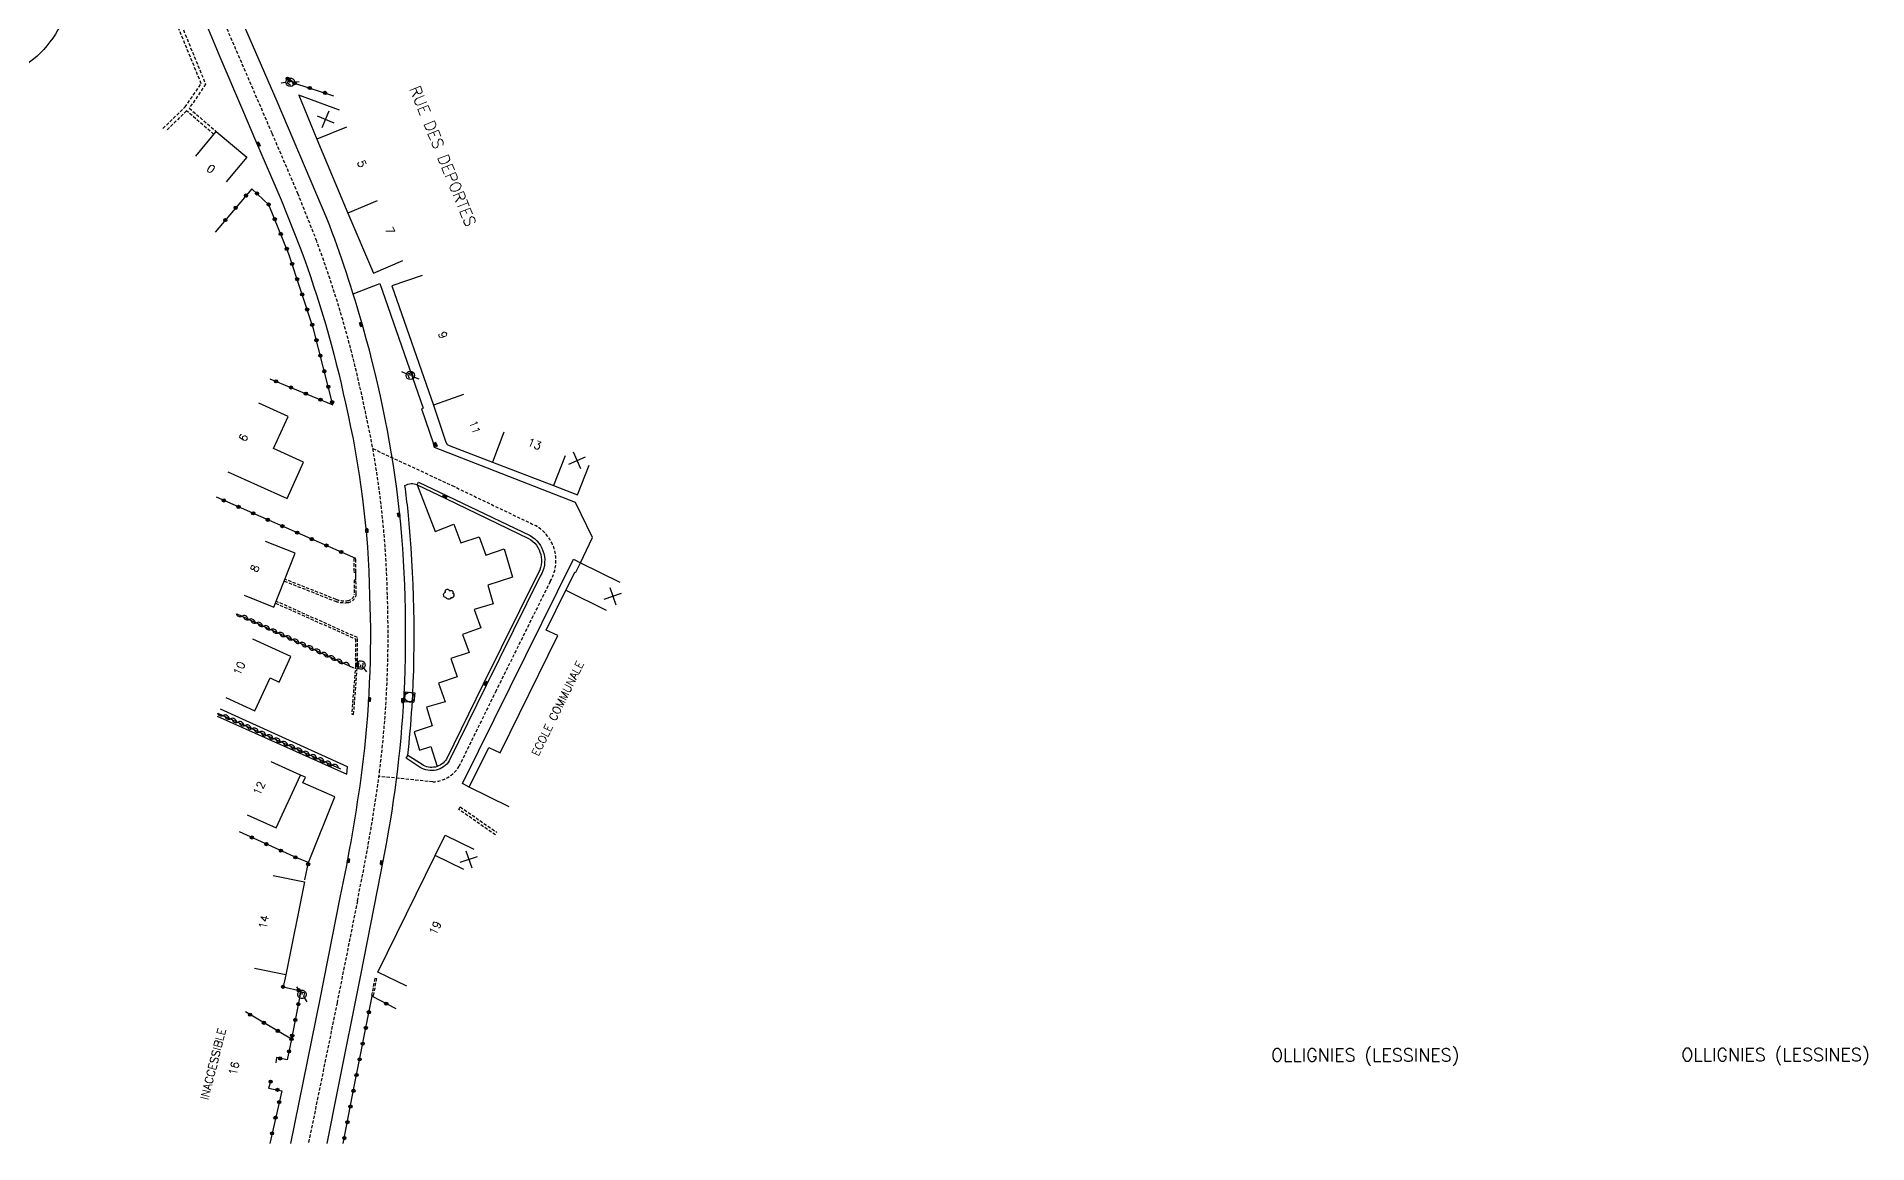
# Model space of a CAD drawing. Header units: millimetres. Extents: x 114000 to 115000, y 153000 to 154000.
# Drawn here: x 114259.4 to 114545.3, y 153000 to 153172.8 of the extents above; entities that cross this region are included whole.
import ezdxf
from ezdxf.enums import TextEntityAlignment as Align

# ---------------------------------------------------------------- set-up
doc = ezdxf.new("R2010")
doc.units = ezdxf.units.MM
doc.linetypes.add('DASHED', pattern=[0.75, 0.5, -0.25])
doc.layers.get('0').update_dxf_attribs({"linetype": 'CONTINUOUS'})
for name, color, linetype in [('W0001', 6, 'DASHED'), ('W0008', 7, 'CONTINUOUS'), ('W0100', 7, 'CONTINUOUS'), ('W0112', 1, 'DASHED'), ('W0300', 7, 'CONTINUOUS'), ('W0310', 3, 'CONTINUOUS'), ('W0322', 7, 'CONTINUOUS'), ('W0334', 7, 'CONTINUOUS'), ('W0400', 7, 'CONTINUOUS'), ('W0420', 7, 'CONTINUOUS'), ('W0471', 7, 'CONTINUOUS'), ('W0980', 7, 'CONTINUOUS'), ('W0984', 7, 'CONTINUOUS'), ('W0989', 7, 'CONTINUOUS'), ('W0991', 7, 'CONTINUOUS'), ('W1102', 7, 'CONTINUOUS')]:
    doc.layers.add(name, color=color, linetype=linetype)
doc.styles.get("Standard").update_dxf_attribs({"font": 'romans.shx', "width": 0.85})

# ---------------------------------------------------------------- blocks, each defined once
blk = doc.blocks.new('T471')
for p, q in [((-0.333334, 0.333334), (-0.333334, -0.333334)), ((-0.333334, 0.333334), (0.333334, 0.333334)), ((-0.333334, 0), (0, 0)), ((0.500001, 0.500001), (1.000002, 1.000002)), ((-0.500001, -0.500001), (-1.000002, -1.000002)), ((-0.333334, -0.333334), (0.333334, -0.333334))]:
    blk.add_line(p, q)
blk.add_ellipse((0, 0), major_axis=(0.471405, 0.471405), ratio=1, start_param=5.4977871438, end_param=11.780972451)
blk = doc.blocks.new('t322o')
at = {"color": 0, "linetype": 'Continuous'}
for radius in [0.25, 0.15]:
    blk.add_circle((0, 0), radius, dxfattribs=at)
blk = doc.blocks.new('T400')
for p, q in [((-0.15, 0.3), (0.15, 0.3)), ((-0.15, -0.25), (-0.15, 0.3)), ((-0.15, 0.15), (0.15, 0.15)), ((-0.15, 0), (0.15, 0)), ((0.15, 0.3), (0.15, -0.25)), ((-0.15, -0.15), (0.15, -0.15)), ((-0.15, -0.25), (-0.15, -0.3)), ((-0.15, -0.3), (0.15, -0.3)), ((0.15, -0.3), (0.15, -0.25))]:
    blk.add_line(p, q)
blk = doc.blocks.new('T300')
for p, q in [((-0.8, 0.51), (-0.86, 0.34)), ((-0.86, 0.34), (-0.86, 0.17)), ((-0.86, 0.17), (-0.74, 0.06)), ((-0.69, 0.63), (-0.8, 0.51)), ((-0.8, -0.06), (-0.74, 0.06)), ((-0.74, 0.06), (-0.69, 0.11)), ((-0.57, 0.69), (-0.69, 0.63)), ((-0.46, 0.69), (-0.57, 0.69)), ((-0.29, 0.63), (-0.46, 0.69)), ((-0.29, 0.63), (-0.17, 0.74)), ((-0.23, 0.57), (-0.29, 0.63)), ((-0.17, 0.74), (-0.06, 0.8)), ((-0.06, 0.8), (0.06, 0.8)), ((0.06, 0.8), (0.23, 0.74)), ((0.23, 0.74), (0.34, 0.63)), ((0.34, 0.63), (0.4, 0.51)), ((0.46, 0.46), (0.34, 0.46)), ((0.4, 0.51), (0.4, 0.46)), ((0.57, 0.4), (0.46, 0.46)), ((0.57, 0.4), (0.69, 0.29)), ((0.69, 0.29), (0.74, 0.17)), ((0.74, 0.06), (0.69, -0.17)), ((0.74, 0.17), (0.74, 0.06)), ((-0.8, -0.17), (-0.8, -0.06)), ((-0.8, -0.23), (-0.8, -0.17)), ((-0.74, -0.34), (-0.8, -0.23)), ((-0.69, -0.4), (-0.74, -0.34)), ((-0.51, -0.46), (-0.69, -0.4)), ((-0.4, -0.46), (-0.51, -0.46)), ((-0.4, -0.46), (-0.34, -0.46)), ((-0.34, -0.46), (-0.34, -0.4)), ((-0.34, -0.51), (-0.34, -0.46)), ((-0.29, -0.63), (-0.34, -0.51)), ((-0.17, -0.74), (-0.29, -0.63)), ((-0.06, -0.8), (-0.17, -0.74)), ((0.06, -0.8), (-0.06, -0.8)), ((0.17, -0.74), (0.06, -0.8)), ((0.23, -0.69), (0.17, -0.74)), ((0.29, -0.46), (0.23, -0.46)), ((0.29, -0.63), (0.23, -0.69)), ((0.46, -0.4), (0.29, -0.46)), ((0.34, -0.51), (0.29, -0.63)), ((0.34, -0.51), (0.34, -0.46)), ((0.57, -0.34), (0.46, -0.4)), ((0.63, -0.29), (0.57, -0.34)), ((0.69, -0.17), (0.63, -0.29))]:
    blk.add_line(p, q)
blk = doc.blocks.new('T420')
for p, q in [((0.75, 0.75), (-0.75, 0.75)), ((-0.75, 0.75), (-0.75, -0.75)), ((0.75, 0.75), (0.75, -0.75)), ((0.75, -0.75), (-0.75, -0.75))]:
    blk.add_line(p, q)
blk.add_ellipse((0, 0), major_axis=(-0.53, 0.53), ratio=1, start_param=3.926991, end_param=10.210176)
blk = doc.blocks.new('t310o')
at = {"color": 0, "linetype": 'Continuous'}
for centre, start, end in [((-0.5, 0.38), 216.8699, 323.1304), ((0.5, -0.37), 36.8699, 143.1303)]:
    blk.add_arc(centre, 0.625, start, end, dxfattribs=at)
blk = doc.blocks.new('t991o')
at = {"color": 0, "linetype": 'Continuous'}
for p, q in [((-1, 1), (1, -1)), ((-1, -1), (1, 1))]:
    blk.add_line(p, q, dxfattribs=at)

msp = doc.modelspace()

# ---------------------------------------------------------------- linework, layer by layer
at = {"layer": 'W0001'}
for points in [[(114267.43, 153205.18), (114273.72, 153200.07, -0.045729), (114287.3, 153178.21), (114296.14, 153157.73), (114300.14, 153148.38), (114303.14, 153140.84, -0.037033), (114310.32, 153116.17, -0.051743), (114314.17, 153085.63, -0.040334), (114312.94, 153058, -0.018997), (114309.48, 153037.86), (114306.31, 153021.96), (114301.84, 153000)], [(114311.9, 153108.49), (114324.28, 153102.72), (114337.28, 153096.48, -0.424519), (114339.59, 153087.73), (114331.16, 153070.72), (114325.37, 153058.9, -0.254143), (114321.26, 153056.45), (114312.84, 153057.31)]]:
    msp.add_lwpolyline(points, format="xyb", dxfattribs=at)
at = {"layer": 'W0008'}
for points in [[(114249.9, 153200.31, -0.193653), (114276.03, 153189.23, -0.061821), (114284.87, 153177.15), (114287.98, 153169.65), (114291.55, 153161.4), (114293.59, 153156.63), (114297.58, 153147.33), (114300.55, 153139.84, -0.037031), (114307.62, 153115.57, -0.051823), (114311.4, 153085.55, -0.040349), (114310.19, 153058.35, -0.019003), (114306.76, 153038.42), (114303.6, 153022.51), (114299.02, 153000, -0.287901)], [(114304.75, 153000), (114306.45, 153008.38), (114310, 153026.27), (114313.15, 153042.2, 0.033748), (114316.7, 153068.26, 0.03927), (114316.08, 153098.56, 0.042526), (114310.37, 153127.4, 0.024652), (114304.76, 153144.34), (114296.96, 153162.69), (114287.3, 153184.85, -0.077825)], [(114318.84, 153102.83), (114319.03, 153103.23), (114323.53, 153101.13), (114336.46, 153094.92, -0.425723), (114338.05, 153088.59), (114329.58, 153071.49), (114323.83, 153059.75, -0.418237), (114319.31, 153058.72), (114317.09, 153060.14), (114317.36, 153060.56)]]:
    msp.add_lwpolyline(points, format="xyb", dxfattribs=at)
msp.add_lwpolyline([(114326.96, 153055.61), (114325.92, 153056.22), (114343.24, 153091.23), (114344.32, 153090.64), (114346.18, 153094.6), (114343.55, 153100.06), (114321.54, 153108.67), (114321.36, 153109.26)], dxfattribs=at)
at = {"layer": 'W0100'}
msp.add_lwpolyline([(114257.68, 153168.37), (114257.21, 153169.3, -0.068683), (114254.08, 153167.64), (114248.87, 153165.41), (114248.13, 153167.2), (114240.86, 153164.18), (114237.43, 153172.27), (114242.38, 153174.37), (114242.66, 153173.71), (114244.96, 153174.68), (114244.61, 153175.51, -0.266262), (114245.11, 153179.59), (114249.18, 153184.8, 0.160532), (114250.52, 153187.5), (114251.03, 153190.64), (114254.85, 153190.03), (114254.38, 153187.07), (114265.42, 153185.4), (114264.32, 153178.07, -0.187523)], format="xyb", close=True, dxfattribs=at)
for points in [[(114306.71, 153161.34), (114300.35, 153163.66), (114303.17, 153156.8), (114307.99, 153145.28), (114311.99, 153135.91), (114316.58, 153137.87)], [(114284.23, 153154.18), (114287.45, 153158.01), (114292.22, 153154), (114289, 153150.17)], [(114319.59, 153135.53), (114314.87, 153133.89), (114321.35, 153115.28), (114323.3, 153109.48), (114323.53, 153109.14), (114323.8, 153108.97), (114330.61, 153106.4), (114340.12, 153102.71), (114343.88, 153101.25), (114345.68, 153105.92)], [(114289.27, 153104.85), (114298.51, 153100.69), (114301.08, 153106.39), (114296.4, 153108.5), (114298.65, 153113.52), (114294.1, 153115.57)], [(114291.8, 153085.59), (114296.45, 153083.75), (114299.78, 153092.14), (114295.13, 153093.98)], [(114333.19, 153052.54), (114326.96, 153055.61), (114329.99, 153061.84), (114331.78, 153061.01), (114340.78, 153079.29), (114338.98, 153080.12), (114342.06, 153086.37), (114343.48, 153089.25), (114343.6, 153089.19), (114344.32, 153090.64), (114350.45, 153087.62)], [(114288.94, 153069.62), (114293.49, 153067.53), (114295.86, 153072.69), (114297.27, 153072.04), (114299.1, 153076.01), (114293.14, 153078.75)], [(114292.27, 153051.33), (114296.82, 153049.26), (114300.58, 153057.52), (114296.03, 153059.59)], [(114317.19, 153024.55), (114312.7, 153026.74), (114321.61, 153044.96), (114323.19, 153048.15), (114327.68, 153045.96)], [(114296.35, 153041.83), (114301.25, 153040.84), (114298.3, 153026.32), (114293.4, 153027.32)]]:
    msp.add_lwpolyline(points, dxfattribs=at)
at = {"layer": 'W0112'}
for points in [[(114279.12, 153158.48), (114282.57, 153161.84), (114285.11, 153165.48), (114278.96, 153180.46), (114268.76, 153190.02), (114255.52, 153194.39), (114255.26, 153192.9), (114254.7, 153193), (114255.19, 153195.81), (114255.76, 153195.71), (114255.63, 153194.98), (114269.07, 153190.54), (114279.46, 153180.81), (114285.78, 153165.41), (114283.23, 153161.65), (114287.45, 153158.01)], [(114287.07, 153157.56), (114282.8, 153161.24), (114279.58, 153158.09)], [(114296.69, 153084.37), (114309.19, 153078.78), (114309.18, 153074.6), (114308.6, 153067.01), (114308.9, 153066.99), (114309.48, 153074.59), (114309.49, 153078.98), (114296.8, 153084.65)], [(114331.04, 153048.16), (114325.35, 153052.14), (114325.56, 153052.55), (114331.24, 153048.57)]]:
    msp.add_lwpolyline(points, dxfattribs=at)
for points in [[(114308.92, 153091.34), (114308.94, 153089.21), (114309.24, 153089.21), (114309.22, 153091.34)], [(114312.01, 153023.08), (114312.5, 153025.69), (114312.21, 153025.75), (114311.71, 153023.14)]]:
    msp.add_lwpolyline(points, close=True, dxfattribs=at)
msp.add_lwpolyline([(114298.06, 153087.81), (114306.06, 153084.65, 0.110183), (114308.01, 153084.46, 0.361636), (114309.31, 153085.83), (114309.26, 153087.98), (114308.96, 153087.97), (114309.01, 153085.84, -0.358706), (114307.97, 153084.75, -0.109694), (114306.16, 153084.94), (114298.17, 153088.09)], format="xyb", dxfattribs=at)
at = {"layer": 'W0310'}
for points in [[(114290.66, 153082.71), (114308.9, 153074.28)], [(114287.81, 153067.15), (114306.87, 153058.51)]]:
    msp.add_lwpolyline(points, dxfattribs=at)
at = {"layer": 'W0322'}
for points in [[(114298.59, 153166.26), (114299.67, 153165.57), (114305.78, 153163.6)], [(114295.82, 153119.4), (114305.65, 153115.33), (114302.63, 153127.21), (114298.79, 153138.86), (114295.67, 153146.56), (114293, 153149.08), (114287.27, 153142.3)], [(114309.22, 153091.34), (114287.49, 153100.9)], [(114301.26, 153041.14), (114301.87, 153043.88), (114300.13, 153044.52), (114291.05, 153048.65)], [(114297.87, 153024.45), (114300.67, 153023.83), (114299.2, 153016.29), (114298.53, 153013.04), (114296.84, 153013.39), (114296.77, 153012.59)], [(114307.29, 153000), (114309, 153008.87), (114311.77, 153022.98), (114315.48, 153021.05)], [(114299.2, 153016.29), (114292.01, 153020.52)], [(114295.94, 153009.63), (114295.59, 153008.64), (114297.67, 153008.22), (114295.8, 153000)]]:
    msp.add_lwpolyline(points, dxfattribs=at)
at = {"layer": 'W0334'}
for points in [[(114308.83, 153132.65), (114313.01, 153134.26), (114319.78, 153114.82), (114319.51, 153114.71), (114321.36, 153109.26)], [(114309.26, 153087.98), (114309.24, 153089.21)], [(114287.61, 153066.71), (114307.86, 153057.63), (114307.96, 153058.79), (114288.11, 153067.81)], [(114301.87, 153043.88), (114305.96, 153054.12), (114300.95, 153056.29), (114301.37, 153057.21), (114300.58, 153057.52)], [(114298.3, 153026.32), (114297.87, 153024.45)]]:
    msp.add_lwpolyline(points, dxfattribs=at)
msp.add_lwpolyline([(114318.84, 153102.83), (114323.31, 153100.68), (114336.23, 153094.47, -0.426203), (114337.61, 153088.83), (114329.13, 153071.71), (114323.39, 153059.99, -0.41567), (114319.58, 153059.14), (114317.36, 153060.56, 0.009736), (114318.03, 153068.18, 0.039288), (114317.4, 153098.69, 0.005793), (114316.91, 153102.71, -0.263134), (114318.84, 153102.83), (114321.64, 153095.56), (114324.54, 153096.68), (114325.62, 153093.78), (114328.51, 153094.7), (114329.52, 153091.86), (114332.42, 153092.83), (114333.71, 153088.41), (114329.84, 153087.19), (114330.7, 153084.23), (114327.73, 153083.37), (114328.77, 153080.49), (114325.89, 153079.49), (114326.96, 153076.67), (114324.1, 153075.7), (114325.05, 153072.83), (114322.16, 153071.88), (114323.17, 153068.96), (114320.27, 153068.11), (114321.18, 153065.21), (114318.33, 153064.29), (114319.2, 153061.42), (114320.98, 153061.99), (114321.95, 153058.85)], format="xyb", dxfattribs=at)
at = {"layer": 'W1102'}
for p, q in [((114307.8, 153158.7), (114303.17, 153156.8)), ((114312.6, 153147.21), (114307.99, 153145.28)), ((114326.08, 153116.92), (114321.35, 153115.28)), ((114332.37, 153111.08), (114330.61, 153106.4)), ((114341.92, 153107.37), (114340.12, 153102.71)), ((114326.1, 153042.77), (114321.61, 153044.96))]:
    msp.add_line(p, q, dxfattribs=at)
at = {"layer": 'W1102', "flags": 128}
msp.add_lwpolyline([(114342.06, 153086.37), (114348.32, 153083.29)], dxfattribs=at)

# ---------------------------------------------------------------- block references
at = {"layer": 'W0300', "rotation": 196.0847414112054}
msp.add_blockref('T300', (114323.67, 153085.76), dxfattribs=at)
at = {"layer": 'W0310'}
for p, rotation in [((114291.46, 153082.34), 335.196245526666), ((114292.6, 153081.81), 335.196245526666), ((114293.73, 153081.29), 335.196245526666), ((114294.87, 153080.77), 335.196245526666), ((114296, 153080.24), 335.196245526666), ((114297.14, 153079.72), 335.196245526666), ((114298.27, 153079.19), 335.196245526666), ((114299.41, 153078.67), 335.196245526666), ((114300.54, 153078.14), 335.196245526666), ((114301.67, 153077.62), 335.196245526666), ((114302.81, 153077.1), 335.196245526666), ((114303.94, 153076.57), 335.196245526666), ((114305.08, 153076.05), 335.196245526666), ((114306.21, 153075.52), 335.196245526666), ((114307.35, 153075), 335.196245526666), ((114288.54, 153066.82), 335.6149082393612), ((114289.68, 153066.3), 335.6149082393612), ((114290.82, 153065.79), 335.6149082393612), ((114291.96, 153065.27), 335.6149082393612), ((114293.09, 153064.76), 335.6149082393612), ((114294.23, 153064.24), 335.6149082393612), ((114295.37, 153063.72), 335.6149082393612), ((114296.51, 153063.21), 335.6149082393612), ((114297.65, 153062.69), 335.6149082393612), ((114298.79, 153062.17), 335.6149082393612), ((114299.93, 153061.66), 335.6149082393612), ((114301.06, 153061.14), 335.6149082393612), ((114302.2, 153060.63), 335.6149082393612), ((114303.34, 153060.11), 335.6149082393612), ((114304.48, 153059.59), 335.6149082393612), ((114305.62, 153059.08), 335.6149082393612)]:
    msp.add_blockref('t310o', p, dxfattribs=dict(at, rotation=rotation))
at = {"layer": 'W0322'}
for p, rotation in [((114298.59, 153166.26), 327.427932545487), ((114299.67, 153165.57), 342.162815647024), ((114302.05, 153164.8), 342.162815647024), ((114304.43, 153164.04), 342.162815647024), ((114292.09, 153148.01), 229.7994212736585), ((114293.8, 153148.33), 136.6727558648464), ((114295.62, 153146.62), 136.6727558648464), ((114288.87, 153144.19), 229.7994212736585), ((114290.48, 153146.1), 229.7994212736585), ((114296.58, 153144.32), 112.0177344159784), ((114297.52, 153142), 112.0177344159784), ((114298.46, 153139.68), 112.0177344159784), ((114299.29, 153137.33), 108.2612673732514), ((114300.08, 153134.95), 108.2612673732514), ((114300.86, 153132.58), 108.2612673732514), ((114301.64, 153130.21), 108.2612673732514), ((114302.43, 153127.83), 108.2612673732514), ((114303.09, 153125.42), 104.2710145743645), ((114303.7, 153123), 104.2710145743645), ((114304.32, 153120.58), 104.2710145743645), ((114296.8, 153118.99), 337.5245517001811), ((114299.11, 153118.04), 337.5245517001811), ((114304.94, 153118.15), 104.2710145743645), ((114301.42, 153117.08), 337.5245517001811), ((114303.73, 153116.13), 337.5245517001811), ((114305.55, 153115.73), 104.2710145743645), ((114288.63, 153100.4), 156.2598066512984), ((114290.92, 153099.39), 156.2598066512984), ((114293.2, 153098.39), 156.2598066512984), ((114295.49, 153097.38), 156.2598066512984), ((114297.78, 153096.38), 156.2598066512984), ((114300.07, 153095.37), 156.2598066512984), ((114302.36, 153094.36), 156.2598066512984), ((114304.65, 153093.36), 156.2598066512984), ((114306.94, 153092.35), 156.2598066512984), ((114293, 153047.77), 155.5292725477166), ((114295.27, 153046.73), 155.5292725477166), ((114297.55, 153045.7), 155.5292725477166), ((114299.82, 153044.66), 155.5292725477166), ((114301.8, 153043.58), 77.5816071498649), ((114297.87, 153024.45), 347.5074742940204), ((114300.32, 153023.91), 347.5074742940204), ((114300.26, 153021.74), 258.9696194725644), ((114311.28, 153020.48), 78.88627625761744), ((114313.99, 153021.82), 332.4418914901865), ((114292.74, 153020.09), 149.5595004556035), ((114294.89, 153018.83), 149.5595004556035), ((114297.05, 153017.56), 149.5595004556035), ((114299.79, 153019.28), 258.9696194725644), ((114310.8, 153018.03), 78.88627625761744), ((114299.2, 153016.29), 149.5595004556035), ((114299.31, 153016.83), 258.9696194725644), ((114310.32, 153015.58), 78.88627625761744), ((114297.42, 153013.27), 168.5535947147725), ((114298.81, 153014.38), 258.3912204141245), ((114309.84, 153013.12), 78.88627625761744), ((114295.94, 153009.63), 250.2124912528424), ((114309.36, 153010.67), 78.88627625761744), ((114297.01, 153008.36), 348.6483012272217), ((114297.27, 153006.44), 257.2053830246264), ((114308.88, 153008.22), 79.06611784875744), ((114296.71, 153004.01), 257.2053830246264), ((114307.93, 153003.31), 79.06611784875744), ((114308.4, 153005.76), 79.06611784875744), ((114296.16, 153001.57), 257.2053830246264), ((114307.45, 153000.85), 79.06611784875744)]:
    msp.add_blockref('t322o', p, dxfattribs=dict(at, rotation=rotation))
at = {"layer": 'W0400'}
for p, rotation in [((114294.04, 153155.99), 203.2167135850304), ((114310.05, 153127.9), 16.60283177853737), ((114321.69, 153109.1), 197.1047838418754), ((114323.16, 153101.02), 65.03730221135908), ((114315.95, 153098.16), 9.329933836144383), ((114310.96, 153095.68), 183.6207334050514), ((114329.53, 153071.86), 333.6438208855345), ((114311.38, 153069.31), 174.7174592368494), ((114316.58, 153069.16), 358.6301708353515), ((114308.08, 153044.13), 168.8363951653294), ((114313.27, 153043.83), 350.4486040312725)]:
    msp.add_blockref('T400', p, dxfattribs=dict(at, rotation=rotation))
at = {"layer": 'W0420', "rotation": 84.59707070213344}
msp.add_blockref('T420', (114317.63, 153069.69), dxfattribs=at)
at = {"layer": 'W0471'}
for p, rotation in [((114299, 153165.7), 319.951598740324), ((114317.75, 153119.93), 293.0899067942474), ((114310.02, 153074.71), 84.71745923684945), ((114300.82, 153023.26), 258.7643214048274)]:
    msp.add_blockref('T471', p, dxfattribs=dict(at, rotation=rotation))
at = {"layer": 'W0991'}
for p, rotation in [((114304.52, 153159.93), 22.35368839396367), ((114343.8, 153106.64), 68.86821892896097), ((114349.39, 153085.46), 333.8018791071933), ((114326.89, 153044.35), 333.728730463124)]:
    msp.add_blockref('t991o', p, dxfattribs=dict(at, rotation=rotation))

# ---------------------------------------------------------------- texts
at = {"layer": 'W0980'}
for p in [(114466.88, 153013.65), (114530.95, 153013.72)]:
    msp.add_text('OLLIGNIES (LESSINES)', height=2, dxfattribs=at).set_placement(p, align=Align.MIDDLE)
at = {"layer": 'W0984'}
for s, rotation, p in [('ECOLE COMMUNALE', 63.8019, (114340.76, 153067.92)), ('INACCESSIBLE', 75.8574, (114286.96, 153012.39))]:
    msp.add_text(s, height=1.25, rotation=rotation, dxfattribs=at).set_placement(p, align=Align.MIDDLE)
at = {"layer": 'W0989'}
msp.add_text('RUE DES DEPORTES', height=1.75, rotation=292.2537, dxfattribs=at).set_placement((114322.84, 153154.16), align=Align.MIDDLE)
at = {"layer": 'W0991'}
for s, rotation, p in [('0', 319.9516, (114286.62, 153152.18)), ('5', 292.6889, (114310.19, 153152.97)), ('7', 293.0899, (114314.59, 153142.55)), ('9', 289.2043, (114322.84, 153126.23)), ('11', 289.2043, (114327.84, 153111.85)), ('6', 65.7517, (114291.68, 153110.21)), ('13', 338.7916, (114337.15, 153109.22)), ('8', 68.3563, (114293.47, 153089.79)), ('10', 65.3341, (114291.04, 153074.18)), ('12', 65.5293, (114294.15, 153055.46)), ('14', 78.497, (114294.87, 153034.58)), ('19', 63.9347, (114321.65, 153033.65)), ('16', 75.8574, (114290.21, 153011.72))]:
    msp.add_text(s, height=1.25, rotation=rotation, dxfattribs=at).set_placement(p, align=Align.MIDDLE)

doc.saveas('drawing.dxf')
